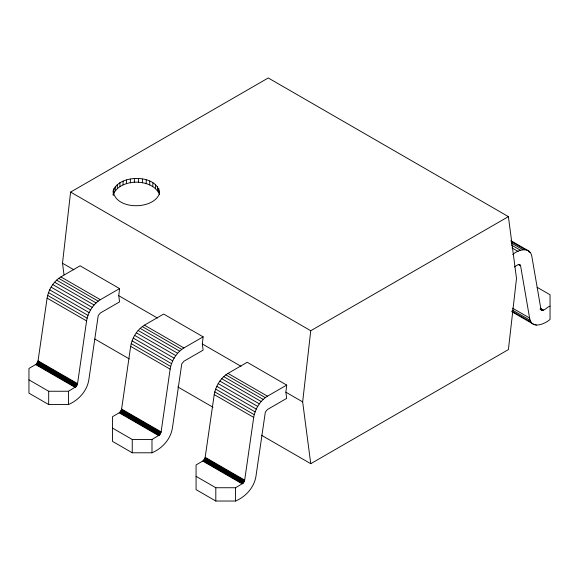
<?xml version="1.0" encoding="UTF-8"?>
<svg xmlns="http://www.w3.org/2000/svg" width="579" height="579" viewBox="0 0 579 579"><rect width="100%" height="100%" fill="white"/><g stroke="black" fill="none" stroke-linecap="round" stroke-linejoin="round"><path stroke-width="0.87" d="M159.565 193.951C158.805 173.866 118.753 173.772 113.216 190.911C115.083 210.264 153.992 210.242 159.565 193.256M64.03 274.88L62.503 263.235L70.595 192.083L268.251 77.97L508.405 216.618L516.497 278.427L508.405 349.578L310.749 463.692L261.469 435.234M118.76 295.71L119.571 288.595L80.09 265.804L60.86 276.907C53.478 281.51 48.556 289.609 47.102 298.12L37.968 361.383L36.079 364.3L28.95 368.454L28.95 393.148L48.687 404.547L68.431 404.547C78.816 400.132 87.197 390.796 88.891 379.462L98.206 315.642L100.341 312.993L119.571 301.891L118.76 295.71L157.43 318.037M202.324 343.955L203.128 336.84L163.654 314.05L144.424 325.152C137.035 329.755 132.113 337.854 130.666 346.365L121.532 409.628L119.643 412.538L112.507 416.699L112.507 441.393L132.251 452.785L151.988 452.785C162.381 448.378 170.762 439.041 172.448 427.707L181.763 363.887L183.898 361.238L203.128 350.136L202.324 343.955L240.987 366.283M285.881 392.2L286.692 385.086L247.211 362.288L227.981 373.397C220.599 377.993 215.678 386.099 214.223 394.603L205.089 457.873L203.2 460.783L196.071 464.944L196.071 489.631L215.808 501.03L235.544 501.03C245.937 496.623 254.319 487.286 256.012 475.945L265.327 412.125L267.462 409.483L286.692 398.381L285.881 392.2L302.658 401.884L310.749 463.692M302.658 401.884L310.749 330.732L508.405 216.618M28.95 379.853L48.687 391.252L68.431 391.252L75.972 386.721L77.557 383.631L86.582 320.911C88.03 312.407 92.951 304.301 100.341 299.698L119.571 288.595M112.507 428.098L132.251 439.49L151.988 439.49L159.536 434.967L161.121 431.876L170.139 369.156C171.594 360.645 176.515 352.546 183.898 347.943L203.128 336.84M196.071 476.336L215.808 487.735L235.544 487.735L243.093 483.204L244.678 480.121L253.703 417.394C255.151 408.89 260.072 400.791 267.462 396.188L286.692 385.086M113.216 194.71C119.788 177.985 152.994 177.985 159.565 194.71M512.755 254.565C518.046 249.281 530.675 246.488 531.898 256.779L540.916 309.092C542.776 313.073 547.734 306.19 550.05 306.161M514.29 266.97C515.701 266.456 519.58 262.511 520.564 265.689L529.59 318.001C531.254 329.581 544.354 324.385 550.05 319.456L550.05 294.762L537.146 287.314M510.844 240.654L528.822 251.018M511.177 241.537L525.11 249.585M528.678 251.612L530.226 252.502M511.293 242.97L522.909 249.672M511.271 244.939L520.557 250.302M511.945 247.884L518.14 251.46M518.907 264.386L520.456 265.276M518.248 264.35L520.564 265.689M540.25 308.245L543.348 310.033M540.598 308.889L542.921 310.235M540.178 309.005L542.501 310.344M540.569 309.468L542.118 310.358M540.214 309.389L541.763 310.279M512.56 308.166L529.59 318.001M512.422 310.062L530.226 320.339M511.908 311.104L531.261 322.279M534.83 324.305L536.378 325.203M511.764 311.697L534.381 324.747M70.595 192.083L310.749 330.732M62.503 263.235L73.946 269.836M60.86 276.907L100.341 299.698M144.424 325.152L183.898 347.943M227.981 373.397L267.462 396.188M58.711 278.347L98.184 301.138M142.268 326.585L181.748 349.376M225.824 374.83L265.305 397.621M56.604 280.127L96.085 302.926M140.169 328.373L179.642 351.163M223.726 376.618L263.206 399.409M54.607 282.226L94.08 305.017M138.164 330.471L177.644 353.262M221.728 378.709L261.201 401.5M52.754 284.579L92.235 307.369M136.311 332.824L175.792 355.615M219.875 381.062L259.349 403.86M51.097 287.133L90.57 309.924M134.654 335.379L174.134 358.169M218.218 383.624L257.691 406.415M49.671 289.833L89.152 312.624M133.235 338.078L172.708 360.869M216.792 386.316L256.273 409.107M48.513 292.605L87.994 315.396M132.077 340.85L171.55 363.641M215.634 389.088L255.115 411.886M47.652 295.391L87.125 318.182M131.209 343.629L170.689 366.427M214.773 391.874L254.246 414.665M47.102 298.12L86.582 320.911M130.666 346.365L170.139 369.156M214.223 394.603L253.703 417.394M94.847 339.041L129.269 358.915M177.767 386.91L212.971 407.24M38.084 360.84L77.557 383.631M121.641 409.085L161.121 431.876M205.205 457.33L244.678 480.121M37.968 361.383L77.448 384.174M121.532 409.628L161.005 432.419M205.089 457.873L244.57 480.664M37.787 361.94L77.268 384.731M121.351 410.178L160.824 432.976M204.908 458.423L244.389 481.214M37.541 362.483L77.014 385.281M121.098 410.728L160.578 433.519M204.662 458.973L244.135 481.764M37.237 363.011L76.718 385.802M120.794 411.256L160.274 434.047M204.358 459.494L243.831 482.285M36.882 363.496L76.363 386.287M120.446 411.741L159.92 434.532M204.003 459.979L243.484 482.777M36.499 363.93L75.972 386.721M120.056 412.176L159.536 434.967M203.62 460.414L243.093 483.204M36.079 364.3L75.559 387.09M119.643 412.538L159.116 435.328M203.2 460.783L242.681 483.574M35.652 364.589L75.132 387.38M119.216 412.827L158.689 435.618M202.773 461.072L242.254 483.863M235.544 487.735L235.544 501.03M215.808 487.735L215.808 501.03M158.863 188.609L158.863 192.409M157.474 186.409L157.474 190.209M155.447 184.383L155.447 188.182M152.842 182.588L152.842 186.387M151.988 439.49L151.988 452.785M149.737 181.082L149.737 184.882M146.226 179.91L146.226 183.709M142.412 179.114L142.412 182.906M138.417 178.701L138.417 182.501M134.364 178.701L134.364 182.501M132.251 439.49L132.251 452.785M130.369 179.114L130.369 182.906M126.562 179.91L126.562 183.709M123.052 181.082L123.052 184.882M119.94 182.588L119.94 186.387M117.334 184.383L117.334 188.182M115.308 186.409L115.308 190.209M113.925 188.609L113.925 192.409M113.216 190.911L113.216 195.536M68.431 391.252L68.431 404.547M48.687 391.252L48.687 404.547"/></g></svg>
